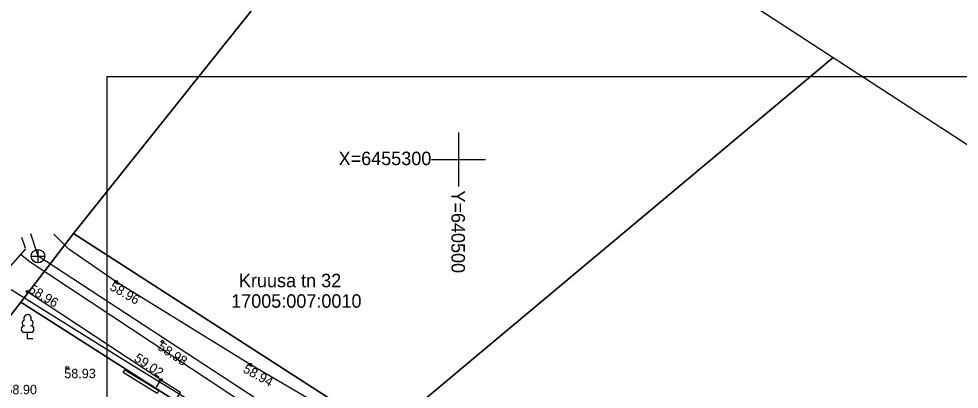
# Model space of a CAD drawing. Extents: x 640386 to 640625, y 6454965 to 6455416.
# Drawn here: x 640467.4 to 640537.1, y 6455282.9 to 6455310.4 of the extents above; entities that cross this region are included whole.
import ezdxf

# ---------------------------------------------------------------- set-up
doc = ezdxf.new("R2010")
doc.units = 0
for name, color, linetype in [('AED', 7, 'Continuous'), ('KKAEV', 7, 'Continuous'), ('KORGUS-EH2000', 7, 'Continuous'), ('KTRASS', 7, 'Continuous'), ('MPKAABEL', 7, 'Continuous'), ('PIIR', 7, 'Continuous'), ('PUU', 7, 'Continuous'), ('TEE', 7, 'Continuous'), ('VORK', 7, 'Continuous'), ('VORMISTUS', 7, 'Continuous'), ('VTRASS', 7, 'Continuous')]:
    doc.layers.add(name, color=color, linetype=linetype)

msp = doc.modelspace()

# ---------------------------------------------------------------- linework, layer by layer
at = {"layer": 'AED'}
msp.add_lwpolyline([(640477.633, 6455282.629), (640475.121, 6455284.184), (640475.253, 6455284.397), (640477.766, 6455282.843)], close=True, dxfattribs=at)
at = {"layer": 'KKAEV'}
for p, q in [((640468.807, 6455292.315), (640468.807, 6455293.315)), ((640468.307, 6455292.815), (640469.307, 6455292.815))]:
    msp.add_line(p, q, dxfattribs=at)
msp.add_circle((640468.807, 6455292.815), 0.5, dxfattribs=at)
at = {"layer": 'KORGUS-EH2000'}
for centre in [(640474.595, 6455290.915), (640468.016, 6455290.182), (640478.033, 6455286.475), (640484.54, 6455284.779), (640470.974, 6455284.531), (640477.926, 6455283.643)]:
    msp.add_circle(centre, 0.1, dxfattribs=at)
at = {"layer": 'KTRASS'}
for points in [[(640468.807, 6455292.815), (640468.265, 6455294.468)], [(640485.675, 6455281.797), (640468.807, 6455292.815)]]:
    msp.add_lwpolyline(points, dxfattribs=at)
at = {"layer": 'MPKAABEL'}
msp.add_lwpolyline([(640464.925, 6455291.556), (640466.096, 6455290.794), (640474.975, 6455285.261), (640482.543, 6455280.609), (640488.645, 6455276.932), (640494.031, 6455273.837), (640500.926, 6455270.309), (640505.805, 6455268.262), (640509.378, 6455266.445), (640510.375, 6455265.774)], dxfattribs=at)
at = {"layer": 'PIIR'}
for points in [[(640553.15, 6455415.9), (640562.86, 6455404.79), (640546.32, 6455387.12), (640516.14, 6455351.87), (640514.8, 6455345.42), (640497.57, 6455327.26), (640471.44, 6455294.49), (640467.52, 6455289.4), (640443.89, 6455258.73), (640439.44, 6455252.98), (640417.56, 6455228.58), (640394.49, 6455193.5), (640385.8, 6455199.72), (640394.13, 6455212.76), (640431.02, 6455264.94), (640456.64, 6455301.39), (640486.55, 6455343.95), (640498, 6455350.9), (640506.2, 6455361.08), (640529.09, 6455389.48)], [(640518.52, 6455313.39), (640519.46, 6455313), (640527.79, 6455307.56), (640494.46, 6455279.66), (640471.44, 6455294.49), (640497.57, 6455327.26)], [(640512.75, 6455271.26), (640494.46, 6455279.66), (640527.79, 6455307.56), (640554.64, 6455290.13), (640544.29, 6455259.12)], [(640467.52, 6455289.4), (640471.44, 6455294.49), (640494.46, 6455279.66), (640512.75, 6455271.26), (640544.29, 6455259.12), (640556.86, 6455254.21), (640567.37, 6455250.56), (640562.06, 6455234.42), (640550.43, 6455238.05), (640543.86, 6455252.15), (640538.68, 6455254.07), (640510.12, 6455265.44), (640491.4, 6455274.17)], [(640443.89, 6455258.73), (640467.52, 6455289.4), (640491.4, 6455274.17), (640510.12, 6455265.44), (640496.08, 6455235.18)]]:
    msp.add_lwpolyline(points, close=True, dxfattribs=at)
at = {"layer": 'PUU'}
for p, q in [((640468.272, 6455287.163), (640467.792, 6455287.163)), ((640468.032, 6455286.688), (640468.032, 6455287.163)), ((640468.412, 6455286.688), (640468.032, 6455286.688))]:
    msp.add_line(p, q, dxfattribs=at)
for centre, radius, start, end in [((640468.032, 6455288.208), 0.277, 332.5799, 207.4201), ((640467.795, 6455287.401), 0.238, 90.0016, 269.3953), ((640467.862, 6455287.861), 0.233, 109.02174, 253.14154), ((640468.202, 6455287.861), 0.233, 286.85082, 70.98591), ((640468.27, 6455287.401), 0.238, 270.6047, 89.9984)]:
    msp.add_arc(centre, radius, start, end, dxfattribs=at)
at = {"layer": 'TEE'}
msp.add_line((640477.926, 6455283.643), (640468.016, 6455290.182), dxfattribs=at)
for points in [[(640516.184, 6455269.398), (640515.697, 6455269.124), (640511.118, 6455270.911), (640502.027, 6455275.156), (640494.033, 6455279.221), (640484.54, 6455284.779), (640474.595, 6455290.915), (640471.096, 6455293.337), (640469.987, 6455294.446)], [(640477.586, 6455283.106), (640477.926, 6455283.643), (640479.367, 6455282.732), (640479.032, 6455282.203)]]:
    msp.add_lwpolyline(points, dxfattribs=at)
at = {"layer": 'VORK'}
for p, q in [((640500, 6455302), (640500, 6455298)), ((640498, 6455300), (640502, 6455300))]:
    msp.add_line(p, q, dxfattribs=at)
at = {"layer": 'VORMISTUS'}
msp.add_lwpolyline([(640574.707, 6455306.154), (640574.707, 6455165.344), (640473.927, 6455165.344), (640473.927, 6455306.154)], close=True, dxfattribs=at)
at = {"layer": 'VTRASS'}
for points in [[(640467.575, 6455294.238), (640467.841, 6455293.441)], [(640467.869, 6455293.364), (640464.9, 6455290.02)], [(640467.512, 6455292.962), (640468.221, 6455292.406), (640484.632, 6455281.549)]]:
    msp.add_lwpolyline(points, dxfattribs=at)

# ---------------------------------------------------------------- texts
at = {"layer": 'KORGUS-EH2000'}
for s, rotation, p in [(' 58.96', 329.16257, (640467.817, 6455290.317)), (' 58.96', 330.03515, (640473.837, 6455290.493)), (' 58.98', 326.86333, (640477.404, 6455286.073)), (' 59.02', 326.09529, (640475.658, 6455285.24)), (' 58.94', 330.70508, (640483.725, 6455284.38))]:
    msp.add_text(s, height=0.7, rotation=rotation, dxfattribs=at).set_placement(p)
for s, p in [(' 58.93', (640470.491, 6455283.765)), (' 58.90', (640466.124, 6455282.572))]:
    msp.add_text(s, height=0.7, dxfattribs=at).set_placement(p)
at = {"layer": 'PIIR'}
for s, p in [('Kruusa tn 32', (640483.712, 6455290.511)), ('17005:007:0010', (640483.133, 6455288.992))]:
    msp.add_text(s, height=1, rotation=360, dxfattribs=at).set_placement(p)
at = {"layer": 'VORK'}
msp.add_text('X=6455300', height=1, dxfattribs=at).set_placement((640491.103, 6455299.572))
msp.add_text('Y=640500', height=1, rotation=270, dxfattribs=at).set_placement((640499.475, 6455297.697))

doc.saveas('drawing.dxf')
